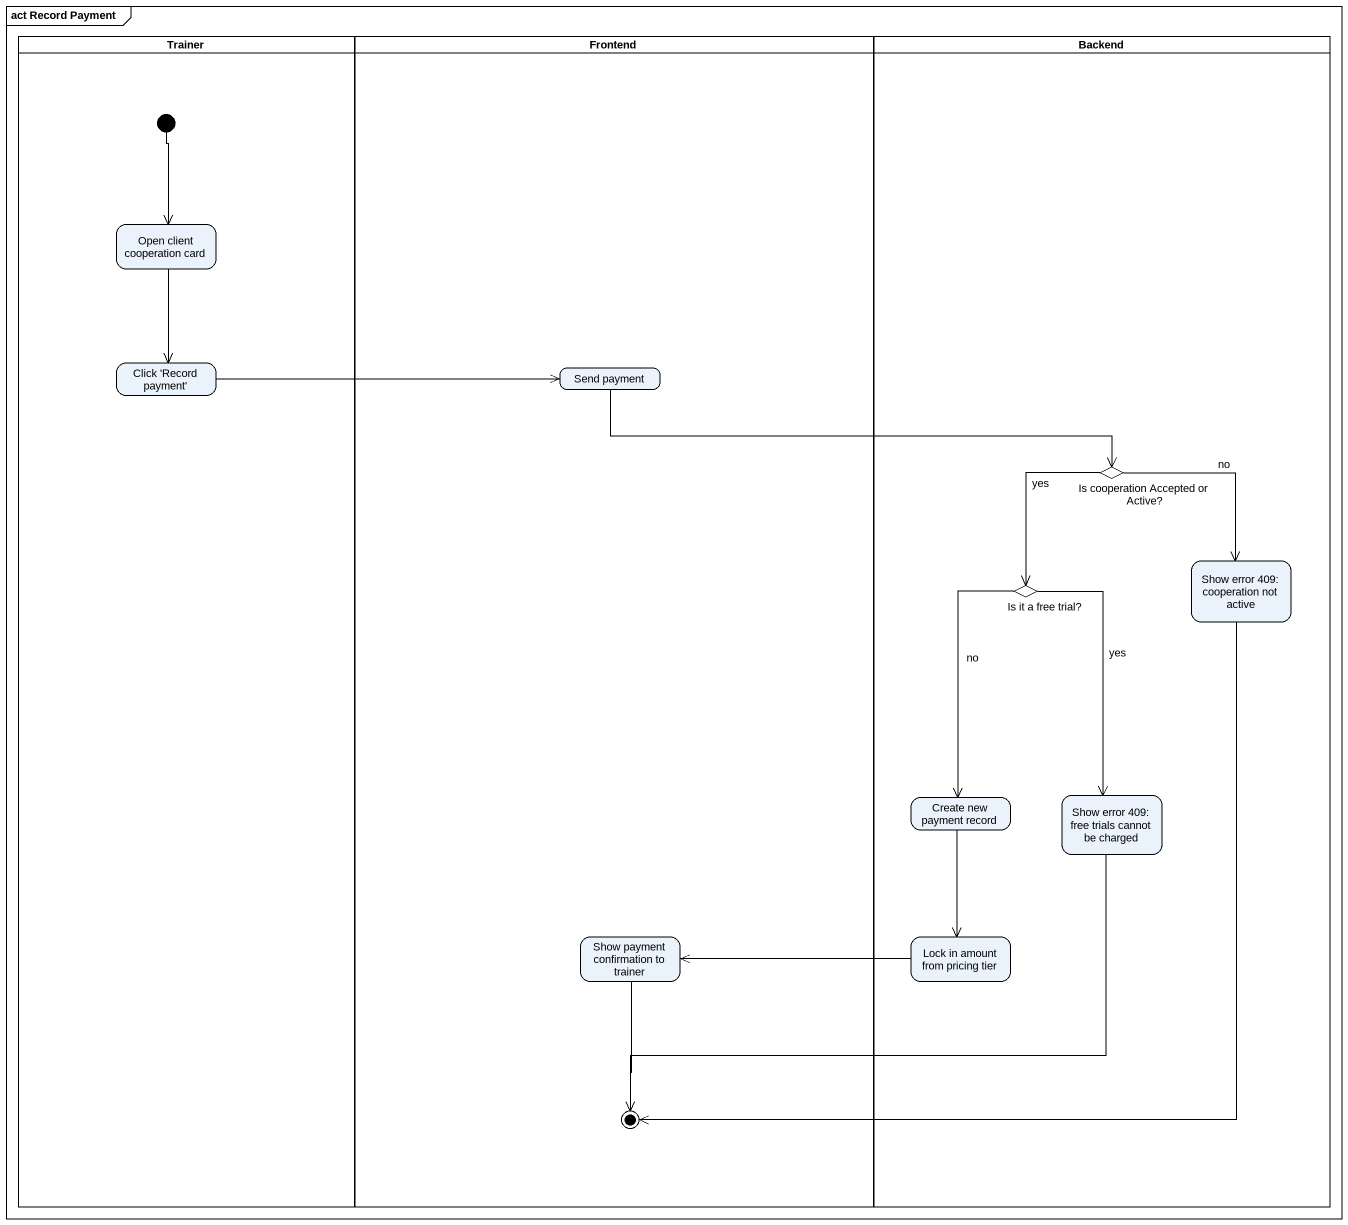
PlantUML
@startuml
mainframe act Record Payment
hide empty description
state Trainer <<partition>> {
  state "Open client cooperation card" as Open_client_cooperation_card
  state "Click 'Record payment'" as Click_Record_payment
  [*] --> Open_client_cooperation_card
}
state Frontend <<partition>> {
  state "Send payment" as Send_payment
  state "Show payment confirmation to trainer" as Show_payment_confirmation
  state final1 <<end>>
}
state Backend <<partition>> {
  state "Is cooperation Accepted or Active?" as Is_cooperation_Accepted_or <<choice>>
  state "Is it a free trial?" as Is_it_a_free_trial <<choice>>
  state "Show error 409: cooperation not active" as Show_error_409_cooperation
  state "Create new payment record" as Create_new_payment_record
  state "Show error 409: free trials cannot be charged" as Show_error_409_free_trials
  state "Lock in amount from pricing tier" as Lock_in_amount_from_pricing
}
Open_client_cooperation_card --> Click_Record_payment
Click_Record_payment -right-> Send_payment
Send_payment -right-> Is_cooperation_Accepted_or
Is_cooperation_Accepted_or --> Is_it_a_free_trial : yes
Is_cooperation_Accepted_or --> Show_error_409_cooperation : no
Is_it_a_free_trial --> Create_new_payment_record : no
Is_it_a_free_trial --> Show_error_409_free_trials : yes
Show_error_409_cooperation --> final1
Create_new_payment_record --> Lock_in_amount_from_pricing
Show_error_409_free_trials --> final1
Show_payment_confirmation --> final1
Lock_in_amount_from_pricing -left-> Show_payment_confirmation
@enduml
